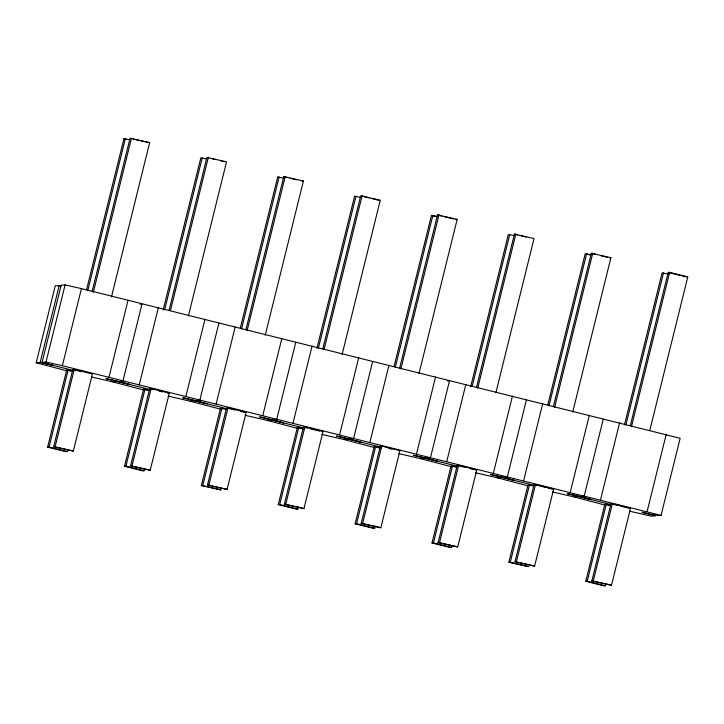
<?xml version="1.0" encoding="UTF-8"?>
<svg xmlns="http://www.w3.org/2000/svg" width="724" height="724" viewBox="0 0 724 724"><rect width="100%" height="100%" fill="white"/><g stroke="black" fill="none" stroke-linecap="round" stroke-linejoin="round"><path stroke-width="1.09" d="M67.477 370.987L36.2 362.796L55.277 285.699L61.341 285.908M36.2 362.796L40.146 362.489L59.223 285.392M40.146 362.489L53.214 365.43L42.073 362.335L61.151 285.238L65.097 284.921L81.432 288.604L680.135 438.301L661.048 515.398C656.324 516.737 624.405 507.325 655.175 515.859L651.229 516.176L629.473 511.144M42.073 362.335L46.019 362.018L65.097 284.921M46.019 362.018L62.355 365.701L81.432 288.604M67.748 449.369L67.214 451.541L65.775 451.658L47.612 447.124L66.689 370.027L72.409 370.978M86.581 289.654L123.931 138.737L129.65 139.687M47.612 447.124L49.051 447.016L68.137 369.919M87.758 290.632L125.37 138.619M53.721 446.645L72.807 369.548L74.246 369.43L92.41 373.964L73.332 451.061L53.721 446.645L73.332 451.061M92.156 291.356L130.039 138.257L149.651 142.673L111.487 296.867M55.169 446.527L74.246 369.43M93.324 292.333L131.487 138.139M661.048 515.398L108.971 377.322L128.048 300.225M139.234 384.869L158.312 307.772M144.628 468.537L144.094 470.709L142.646 470.826L124.492 466.301L143.569 389.204L149.289 390.155M163.19 309.917L200.81 157.904L206.521 158.864M124.492 466.301L125.931 466.184L145.017 389.087M164.638 309.8L202.249 157.796M130.601 465.813L149.687 388.716L151.126 388.607L169.289 393.132L150.212 470.229L130.601 465.813L150.212 470.229M169.036 310.524L206.919 157.425L226.531 161.841L188.367 316.035M132.049 465.704L151.126 388.607M170.475 310.415L208.367 157.316M185.851 396.499L204.928 319.402M218.856 323.266L199.779 400.363L195.833 400.68L182.765 397.729L206.974 403.775L195.833 400.68M216.114 404.046L235.191 326.949M201.372 485.469L220.974 489.886L201.372 485.469L220.449 408.372L226.169 409.322M240.341 327.99L277.69 177.081L284.469 178.303M202.81 485.351L221.897 408.255M241.517 328.977L279.129 176.964M207.48 484.99L226.558 407.893L228.006 407.775L246.169 412.309L227.083 489.406L207.48 484.99L227.083 489.406M245.916 329.701L283.799 176.602L303.401 181.018L265.246 335.212M208.928 484.872L228.006 407.775M247.083 330.678L285.247 176.484M262.731 415.667L281.808 338.57M295.736 342.443L276.659 419.54L272.713 419.848L259.635 416.906L283.853 422.943L272.713 419.848M292.994 423.214L312.071 346.117M298.388 506.881L297.854 509.053L296.406 509.171L278.251 504.637L297.329 427.54L304.116 428.762M316.949 348.262L354.57 196.249L361.348 197.471M278.251 504.637L279.69 504.528L298.768 427.432M318.388 348.144L356.009 196.141M284.36 504.157L303.437 427.06L304.885 426.952L323.049 431.477L303.962 508.574L284.36 504.157L303.962 508.574M322.795 348.868L360.679 195.77L380.281 200.186L342.126 354.38M285.808 504.049L304.885 426.952M323.963 349.855L362.127 195.661M339.601 434.843L358.688 357.747M372.616 361.611L353.538 438.708L349.592 439.025L336.515 436.074L360.733 442.12L349.592 439.025M369.873 442.391L388.951 365.294M375.267 526.058L374.733 528.23L373.285 528.339L355.131 523.814L374.208 446.717L380.996 447.939M394.1 366.335L431.45 215.426L437.16 216.376M355.131 523.814L356.57 523.696L375.647 446.599M395.268 367.321L432.889 215.309M361.24 523.334L380.317 446.237L381.765 446.12L399.929 450.654L380.842 527.751L361.24 523.334L380.842 527.751M399.666 368.045L437.558 214.947L457.161 219.363L419.006 373.557M362.688 523.217L381.765 446.12M400.843 369.023L439.006 214.829M416.481 454.011L435.567 376.914M446.753 461.559L465.831 384.462M452.147 545.226L451.613 547.398L450.165 547.516L432.002 542.982L451.088 465.885L456.799 466.844M470.709 386.607L508.32 234.594L514.04 235.544M432.002 542.982L433.45 542.873L452.527 465.776M472.148 386.489L509.768 234.486M438.12 542.502L457.197 465.405L458.645 465.297L476.799 469.822L457.722 546.919L438.12 542.502L457.722 546.919M476.546 387.213L514.438 234.114L534.041 238.531L495.886 392.725M439.568 542.394L458.645 465.297M477.722 388.2L515.877 234.006M493.361 473.188L512.447 396.091M526.375 399.956L507.298 477.053L503.343 477.369L490.275 474.419L514.493 480.464L503.343 477.369M523.633 480.736L542.71 403.639M508.881 562.159L528.493 566.575L508.881 562.159L527.968 485.062L533.679 486.012M547.86 404.68L585.2 253.771L590.92 254.721M510.329 562.041L529.407 484.944M549.027 405.666L586.648 253.653M514.999 561.679L534.077 484.582L535.525 484.465L553.679 488.999L534.602 566.096L514.999 561.679L534.602 566.096M553.426 406.39L591.318 253.291L610.92 257.699L572.765 411.893M516.438 561.562L535.525 484.465M554.602 407.368L592.757 253.174M570.24 492.356L589.318 415.259M603.255 419.133L584.168 496.23L580.223 496.537L567.154 493.596L591.372 499.632L580.223 496.537M600.513 499.904L619.59 422.807M605.907 583.571L605.373 585.743L603.925 585.861L585.761 581.327L604.848 504.23L610.558 505.18M624.468 424.952L662.08 272.939L668.867 274.161M585.761 581.327L587.209 581.218L606.287 504.121M625.907 424.834L663.528 272.83M591.879 580.847L610.956 503.75L612.404 503.642L630.559 508.167L611.481 585.264L591.879 580.847L611.481 585.264M630.305 425.558L668.198 272.459L669.637 272.342L687.8 276.876L649.908 429.975M593.318 580.739L612.404 503.642M631.482 426.545L669.637 272.342M647.12 511.533L666.198 434.436M149.651 142.673L133.243 139.053M301.962 181.127L303.401 181.018M455.722 219.472L457.161 219.363M609.481 257.816L610.92 257.699M140.004 304.252L141.976 304.098L122.899 381.195L118.953 381.503L105.885 378.562L130.094 384.598L118.953 381.503M91.324 376.933L113.08 381.964L117.026 381.657M167.841 393.25L169.289 393.132M168.203 396.109L189.96 401.141L193.905 400.825M447.523 380.942L449.495 380.788L430.418 457.885L426.463 458.192L413.395 455.251L437.613 461.288L426.463 458.192M245.083 415.277L266.839 420.309L270.785 420.001M321.601 431.594L323.049 431.477M321.963 434.454L343.719 439.486L347.665 439.169M398.834 453.622L420.599 458.654L424.545 458.346M475.36 469.939L476.799 469.822M475.713 472.799L497.469 477.831L501.424 477.514M552.593 491.967L574.349 496.999L578.304 496.691M629.12 508.284L630.559 508.167M212.259 158.755L215.471 159.561M220.811 160.891L224.015 161.687M283.799 176.602L288.071 177.661M290.206 178.195L296.623 179.796M362.815 196.304L369.222 197.905M371.358 198.439L378.842 200.304M437.558 214.947L441.83 216.005M443.966 216.539L453.586 218.938M514.438 234.114L517.642 234.911M519.778 235.445L526.185 237.047M591.318 253.291L595.59 254.35M600.929 255.681L607.336 257.282M670.334 272.993L679.945 275.392M682.08 275.925L686.352 276.984M123.931 138.737L126.067 139.27M277.69 177.081L279.826 177.615M431.45 215.426L436.789 216.757M586.268 254.034L590.549 255.101M62.355 365.701L108.971 377.322M72.807 369.548L81.35 371.674M149.687 388.716L153.959 389.784M159.298 391.114L162.502 391.919M228.703 408.427L235.11 410.019M240.449 411.35L244.721 412.418M303.437 427.06L307.718 428.128M309.854 428.662L319.465 431.061M388.869 448.364L392.073 449.17M457.197 465.405L464.672 467.27M470.021 468.6L473.224 469.405M534.077 484.582L537.28 485.379M539.416 485.913L545.833 487.505M547.968 488.039L552.24 489.107M610.956 503.75L618.432 505.614M620.568 506.148L628.052 508.013M41.114 362.407L72.97 370.353M117.985 381.584L149.841 389.521M194.865 400.752L226.721 408.698M271.744 419.929L303.6 427.866M348.624 439.097L380.48 447.043M425.504 458.265L457.36 466.211M502.384 477.442L534.24 485.388M579.263 496.61L611.119 504.556M66.689 370.027L70.961 371.095M143.569 389.204L148.909 390.535M297.329 427.54L302.668 428.88M374.208 446.717L378.48 447.785M453.224 466.419L456.428 467.224M605.916 504.501L610.187 505.56M143.271 389.892L113.08 381.964M220.15 409.06L189.96 401.141M297.03 428.237L266.839 420.309M374.987 447.676L343.719 439.486M451.867 466.853L420.599 458.654M527.66 485.75L497.469 477.831M604.54 504.927L574.349 496.999M49.051 447.016L67.214 451.541M125.931 466.184L144.094 470.709M279.69 504.528L297.854 509.053M356.57 523.696L374.733 528.23M433.45 542.873L451.613 547.398M587.209 581.218L605.373 585.743"/></g></svg>
